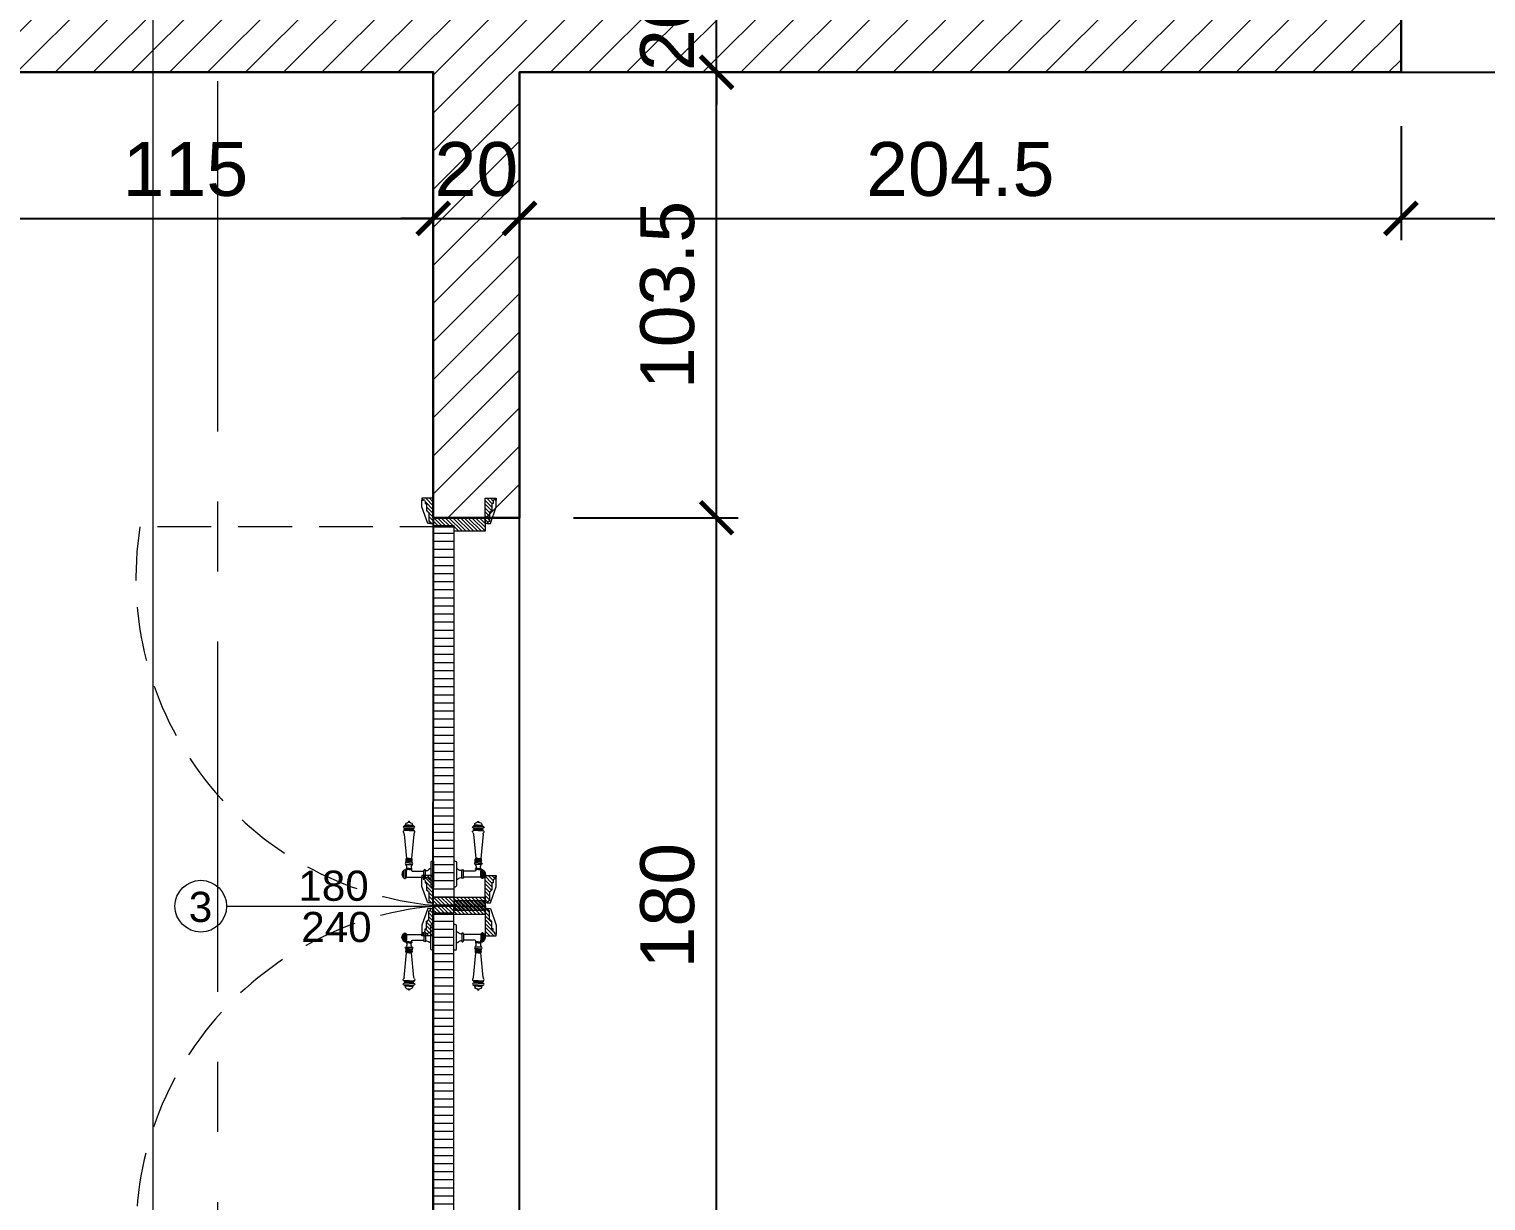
# Model space of a CAD drawing. Header units: centimetres. Extents: x 86156 to 91557, y -55119 to -48172.
# Drawn here: x 88205 to 88542.9, y -52720.8 to -52449 of the extents above; entities that cross this region are included whole.
import ezdxf

# ---------------------------------------------------------------- set-up
doc = ezdxf.new("R2010")
doc.units = ezdxf.units.CM
doc.header["$LTSCALE"] = 50
doc.header["$MEASUREMENT"] = 0
doc.linetypes.add('AXES', pattern=[2, 1.25, -0.25, 0.25, -0.25])
doc.linetypes.add('CACHE', pattern=[0.375, 0.25, -0.125])
doc.layers.get('0').update_dxf_attribs({"color": 8})
doc.layers.add('AXES', color=10, linetype='AXES')
doc.layers.add('COTE 50ème', color=1, linetype='Continuous')
for name, color, linetype, lineweight in [('BETON CACHE', 4, 'CACHE', 5), ('BETON HACHURE', 253, 'Continuous', 13), ('door', 44, 'Continuous', 5), ('MACONNERIE COUPE', 7, 'Continuous', 30), ('MACONNERIE HACHURE', 253, 'Continuous', 13), ('WINDOWS', 21, 'Continuous', 5)]:
    doc.layers.add(name, color=color, linetype=linetype, lineweight=lineweight)
doc.layers.add('FMULT', color=150, linetype='Continuous', plot=False)
doc.styles.add('GENERATED_STYLE_1', font='arial.ttf')
doc.styles.add('RS_TXT_50', font='arial.ttf', dxfattribs={"height": 12.5})
doc.dimstyles.new('RS_50CM_LINEAIRE', dxfattribs={"dimscale": 5, "dimtxt": 12.5, "dimasz": 1.5, "dimexe": 1, "dimexo": 2.5, "dimgap": 1, "dimtad": 1, "dimdec": 1, "dimrnd": 0.5, "dimdsep": 46, "dimtxsty": 'RS_TXT_50', "dimblk1": 'ARCHTICK', "dimblk2": 'ARCHTICK', "dimsah": 1, "dimcen": 2.5, "dimdle": 1, "dimclrt": 4, "dimadec": 0, "dimazin": 2, "dimtfac": 1, "dimtdec": 1, "dimtix": 1, "dimtmove": 2, "dimatfit": 3, "dimfxl": 1, "dimtolj": 1, "dimtzin": 0, "dimarcsym": 0})

# ---------------------------------------------------------------- blocks, each defined once
blk = doc.blocks.new('A$Ccef6f35f')
at = {"layer": 'AXES', "lineweight": 5, "ltscale": 1.3}
blk.add_line((-30, -4150), (-30, -1058.41), dxfattribs=at)
blk = doc.blocks.new('door900')
at = {"color": 0}
for p, q in [((-9.3, 67.7), (9.3, 67.7)), ((-6.8, 71.5), (-6.8, 70.2)), ((-5.5, 71.5), (-6.8, 71.5)), ((-6.8, 70.2), (6.8, 70.2)), ((-5.5, 71.5), (5.5, 71.5)), ((5.5, 71.5), (6.8, 71.5)), ((6.8, 71.5), (6.8, 70.2)), ((92.8, 68.1), (36.2, 62.8)), ((101.2, 67.3), (103.2, 68)), ((103.2, 68), (103.2, 67.7)), ((103.2, 56.8), (103.2, 68)), ((106.5, 68), (105.5, 67.3)), ((106.5, 56.8), (106.5, 68)), ((110.7, 68), (111.8, 67.3)), ((110.7, 56.8), (110.7, 68)), ((9.3, 65.2), (-9.3, 65.2)), ((-6.8, 62.7), (-6.8, 24)), ((-6.8, 62.7), (6.8, 62.7)), ((8.7, 62.7), (6.8, 62.7)), ((6.8, 49.1), (6.8, 24)), ((8.7, 50.9), (8.7, 50.9)), ((10.5, 56.8), (10.5, 62.5)), ((10.5, 56.8), (10.5, 51.1)), ((12.7, 56.8), (12.7, 62.5)), ((12.7, 56.8), (12.7, 51.1)), ((22.5, 63.8), (22.5, 49.8)), ((26.5, 56.8), (26.5, 63.8)), ((26.5, 63.8), (29.1, 63.8)), ((26.5, 63.8), (29.1, 63.8)), ((26.5, 56.8), (26.5, 49.8)), ((26.5, 49.8), (29.1, 49.8)), ((26.5, 49.8), (29.1, 49.8)), ((29.1, 63.8), (29.1, 62.8)), ((29.1, 62.8), (29.1, 56.8)), ((29.1, 50.8), (29.1, 56.8)), ((29.1, 50.8), (29.1, 49.8)), ((29.1, 49.8), (29.1, 49.8)), ((31.1, 62.8), (31.1, 56.8)), ((31.1, 50.8), (31.1, 56.8)), ((34.1, 56.8), (34.1, 62.8)), ((34.1, 62.8), (34.1, 56.8)), ((34.1, 50.8), (34.1, 56.8)), ((34.1, 56.8), (34.1, 50.8)), ((36.2, 56.8), (36.2, 62.8)), ((36.2, 56.8), (36.2, 50.8)), ((92.8, 45.5), (36.2, 50.8)), ((101.2, 56.8), (101.2, 67.3)), ((101.2, 56.8), (101.2, 46.3)), ((101.2, 46.3), (103.2, 45.7)), ((103.2, 56.8), (103.2, 46.3)), ((103.2, 45.9), (103.2, 45.7)), ((105.5, 56.8), (105.5, 67.3)), ((105.5, 56.8), (105.5, 46.3)), ((106.5, 45.7), (105.5, 46.3)), ((106.5, 56.8), (106.5, 45.7)), ((110.7, 56.8), (110.7, 45.7)), ((110.7, 45.7), (111.8, 46.3)), ((111.8, 56.8), (111.8, 67.3)), ((111.8, 66.2), (113.3, 66.2)), ((111.8, 56.8), (111.8, 46.3)), ((111.8, 47.5), (113.3, 47.5)), ((113.3, 56.8), (113.3, 66.2)), ((113.3, 56.8), (113.3, 47.5)), ((120.5, 56.8), (120.5, 58.6)), ((120.5, 56.8), (120.5, 55)), ((-30, 3), (-30, 0)), ((30, 0), (-30, 0)), ((27, 6), (-27, 6)), ((-8.3, 22.3), (8.3, 22.3)), ((-8.3, 18.3), (8.3, 18.3)), ((30, 3), (30, 0))]:
    blk.add_line(p, q, dxfattribs=at)
for centre, radius, start, end in [((-9.3, 66.5), 1.25, 90, 270), ((-6.8, 67.7), 2.51, 90.115, 179.885), ((0, 64), 9.29, 53.4104, 126.5896), ((6.8, 67.7), 2.51, 0.115, 89.885), ((9.3, 66.5), 1.25, 270, 90), ((93.1, 72.5), 4.4, 266.3976, 315.6468), ((98.3, 67.4), 2.89, 358.3861, 135.6468), ((104.3, 67.6), 1.15, 170.914, 348.1019), ((108.6, 68), 2.1, 0, 180), ((-6.8, 65.2), 2.51, 180.115, 269.885), ((6.8, 65.2), 2.51, 270.115, 359.885), ((8.7, 49), 1.91, 88.7426, 178.1515), ((8.6, 64.9), 2.15, 272.7029, 297.6142), ((8.6, 48.8), 2.15, 62.3858, 87.2971), ((10, 62.5), 0.561, 3.7097, 127.9634), ((10, 51.1), 0.561, 232.0366, 356.2903), ((11.6, 62.5), 1.1, 0.0106, 179.9894), ((11.6, 51.1), 1.1, 180.0106, 359.9894), ((16.7, 70.5), 8.83, 243.5466, 311.3694), ((16.7, 43.2), 8.83, 48.6306, 116.4534), ((24.5, 63.7), 2.01, 4.1469, 175.8531), ((24.5, 50), 2.01, 184.1469, 355.8531), ((30.1, 62.8), 1.03, 0, 180.0014), ((30.1, 50.8), 1.03, 179.9972, 0), ((32.6, 62.8), 1.48, 0, 180), ((32.6, 50.8), 1.48, 180, 0), ((35.2, 62.8), 1.03, 0, 180), ((32.6, 62.8), 1.48, 1.563306237032948e-10, 2.08440831604393e-10), ((35.2, 50.8), 1.03, 180, 0), ((93.1, 41.1), 4.4, 44.3532, 93.6024), ((98.3, 46.2), 2.89, 224.3532, 1.6139), ((104.3, 46.1), 1.15, 11.8981, 189.086), ((108.6, 45.7), 2.1, 180, 0), ((115.5, 62.5), 2.84, 13.4568, 140.4953), ((115.5, 51.2), 2.84, 219.5047, 346.5432), ((127.9, 65.2), 9.88, 191.9991, 221.6757), ((127.9, 48.5), 9.88, 138.3243, 168.0009), ((120.5, 56.8), 1.79, 0, 90), ((120.5, 56.8), 1.79, 270, 0), ((-27, 3), 3, 90, 180), ((-6.8, 6), 6, 130.5908, 180), ((-16.6, 16.6), 8.41, 314.3689, 12.0705), ((-8.3, 20.3), 2, 90, 270), ((-8.5, 24), 1.71, 275.059, 359.7825), ((8.5, 24), 1.71, 180.2175, 264.941), ((16.6, 16.6), 8.41, 167.9295, 225.6311), ((8.3, 20.3), 2, 270, 90), ((6.8, 6), 6, 0, 49.4092), ((27, 3), 3, 0, 90)]:
    blk.add_arc(centre, radius, start, end, dxfattribs=at)
blk = doc.blocks.new('_ArchTick')
at = {"color": 0, "linetype": 'ByBlock', "const_width": 0.15}
blk.add_lwpolyline([(-0.5, -0.5), (0.5, 0.5)], dxfattribs=at)
blk = doc.blocks.new('*D1659')
at = {"layer": 'COTE 50ème', "color": 0, "lineweight": -2, "ltscale": 0.5, "transparency": 16777216}
for p, q in [((88183.76, -52471.53), (88183.76, -52497.95)), ((88298.76, -52471.54), (88298.76, -52497.95)), ((88178.76, -52492.95), (88303.76, -52492.95))]:
    blk.add_line(p, q, dxfattribs=at)
at = {"layer": 'Defpoints', "color": 0, "ltscale": 0.5, "transparency": 16777216}
for p in [(88183.76, -52459.03), (88298.76, -52459.04), (88298.76, -52492.95)]:
    blk.add_point(p, dxfattribs=at)
at = {"layer": 'COTE 50ème', "color": 0, "lineweight": -2, "ltscale": 0.5, "transparency": 16777216, "xscale": 7.5, "yscale": 7.5, "zscale": 7.5, "rotation": 180}
blk.add_blockref('_ArchTick', (88183.76, -52492.95), dxfattribs=at)
at = {"layer": 'COTE 50ème', "color": 0, "lineweight": -2, "ltscale": 0.5, "transparency": 16777216, "xscale": 7.5, "yscale": 7.5, "zscale": 7.5}
blk.add_blockref('_ArchTick', (88298.76, -52492.95), dxfattribs=at)
at = {"layer": 'COTE 50ème', "color": 4, "ltscale": 0.5, "transparency": 16777216, "insert": (88241.26, -52481.56), "char_height": 12.5, "attachment_point": 5, "style": 'RS_TXT_50'}
blk.add_mtext('\\A1;115', dxfattribs=at)
blk = doc.blocks.new('*D1660')
at = {"layer": 'COTE 50ème', "color": 0, "lineweight": -2, "ltscale": 0.5, "transparency": 16777216}
for p, q in [((88298.76, -52471.54), (88298.76, -52497.95)), ((88318.76, -52471.54), (88318.76, -52497.95)), ((88298.76, -52492.95), (88291.26, -52492.95)), ((88298.76, -52492.95), (88318.76, -52492.95)), ((88318.76, -52492.95), (88326.26, -52492.95))]:
    blk.add_line(p, q, dxfattribs=at)
at = {"layer": 'Defpoints', "color": 0, "ltscale": 0.5, "transparency": 16777216}
for p in [(88298.76, -52459.04), (88318.76, -52459.04), (88318.76, -52492.95)]:
    blk.add_point(p, dxfattribs=at)
at = {"layer": 'COTE 50ème', "color": 0, "lineweight": -2, "ltscale": 0.5, "transparency": 16777216, "xscale": 7.5, "yscale": 7.5, "zscale": 7.5}
blk.add_blockref('_ArchTick', (88298.76, -52492.95), dxfattribs=at)
at = {"layer": 'COTE 50ème', "color": 0, "lineweight": -2, "ltscale": 0.5, "transparency": 16777216, "xscale": 7.5, "yscale": 7.5, "zscale": 7.5, "rotation": 180}
blk.add_blockref('_ArchTick', (88318.76, -52492.95), dxfattribs=at)
at = {"layer": 'COTE 50ème', "color": 4, "ltscale": 0.5, "transparency": 16777216, "insert": (88308.76, -52481.56), "char_height": 12.5, "attachment_point": 5, "style": 'RS_TXT_50'}
blk.add_mtext('\\A1;20', dxfattribs=at)
blk = doc.blocks.new('*D1661')
at = {"layer": 'COTE 50ème', "color": 0, "lineweight": -2, "ltscale": 0.5, "transparency": 16777216}
for p, q in [((88318.76, -52471.54), (88318.76, -52497.95)), ((88523.26, -52471.53), (88523.26, -52497.95)), ((88313.76, -52492.95), (88528.26, -52492.95))]:
    blk.add_line(p, q, dxfattribs=at)
at = {"layer": 'Defpoints', "color": 0, "ltscale": 0.5, "transparency": 16777216}
for p in [(88318.76, -52459.04), (88523.26, -52459.03), (88523.26, -52492.95)]:
    blk.add_point(p, dxfattribs=at)
at = {"layer": 'COTE 50ème', "color": 0, "lineweight": -2, "ltscale": 0.5, "transparency": 16777216, "xscale": 7.5, "yscale": 7.5, "zscale": 7.5, "rotation": 180}
blk.add_blockref('_ArchTick', (88318.76, -52492.95), dxfattribs=at)
at = {"layer": 'COTE 50ème', "color": 0, "lineweight": -2, "ltscale": 0.5, "transparency": 16777216, "xscale": 7.5, "yscale": 7.5, "zscale": 7.5}
blk.add_blockref('_ArchTick', (88523.26, -52492.95), dxfattribs=at)
at = {"layer": 'COTE 50ème', "color": 4, "ltscale": 0.5, "transparency": 16777216, "insert": (88421.01, -52481.56), "char_height": 12.5, "attachment_point": 5, "style": 'RS_TXT_50'}
blk.add_mtext('\\A1;204.5', dxfattribs=at)
blk = doc.blocks.new('*D1662')
at = {"layer": 'COTE 50ème', "color": 0, "lineweight": -2, "ltscale": 0.5, "transparency": 16777216}
for p, q in [((88523.26, -52471.53), (88523.26, -52497.94)), ((88720.51, -52471.53), (88720.51, -52497.94)), ((88518.26, -52492.94), (88725.51, -52492.94))]:
    blk.add_line(p, q, dxfattribs=at)
at = {"layer": 'Defpoints', "color": 0, "ltscale": 0.5, "transparency": 16777216}
for p in [(88523.26, -52459.03), (88720.51, -52459.03), (88720.51, -52492.94)]:
    blk.add_point(p, dxfattribs=at)
at = {"layer": 'COTE 50ème', "color": 0, "lineweight": -2, "ltscale": 0.5, "transparency": 16777216, "xscale": 7.5, "yscale": 7.5, "zscale": 7.5, "rotation": 180}
blk.add_blockref('_ArchTick', (88523.26, -52492.94), dxfattribs=at)
at = {"layer": 'COTE 50ème', "color": 0, "lineweight": -2, "ltscale": 0.5, "transparency": 16777216, "xscale": 7.5, "yscale": 7.5, "zscale": 7.5}
blk.add_blockref('_ArchTick', (88720.51, -52492.94), dxfattribs=at)
at = {"layer": 'COTE 50ème', "color": 4, "ltscale": 0.5, "transparency": 16777216, "insert": (88621.88, -52481.55), "char_height": 12.5, "attachment_point": 5, "style": 'RS_TXT_50'}
blk.add_mtext('\\A1;197', dxfattribs=at)
blk = doc.blocks.new('*D1749')
at = {"layer": 'COTE 50ème', "color": 0, "lineweight": -2, "ltscale": 0.5, "transparency": 16777216}
for p, q in [((88364.49, -52747.37), (88364.49, -52557.37)), ((88331.26, -52562.37), (88369.49, -52562.37)), ((88331.26, -52742.37), (88369.49, -52742.37))]:
    blk.add_line(p, q, dxfattribs=at)
at = {"layer": 'Defpoints', "color": 0, "ltscale": 0.5, "transparency": 16777216}
for p in [(88318.76, -52562.37), (88364.49, -52562.37), (88318.76, -52742.37)]:
    blk.add_point(p, dxfattribs=at)
at = {"layer": 'COTE 50ème', "color": 0, "lineweight": -2, "ltscale": 0.5, "transparency": 16777216, "xscale": 7.5, "yscale": 7.5, "zscale": 7.5}
for p, rotation in [((88364.49, -52562.37), 90), ((88364.49, -52742.37), 270)]:
    blk.add_blockref('_ArchTick', p, dxfattribs=dict(at, rotation=rotation))
at = {"layer": 'COTE 50ème', "color": 4, "ltscale": 0.5, "transparency": 16777216, "insert": (88353.11, -52652.37), "char_height": 12.5, "attachment_point": 5, "rotation": 90, "style": 'RS_TXT_50'}
blk.add_mtext('\\A1;180', dxfattribs=at)
blk = doc.blocks.new('*D1750')
at = {"layer": 'COTE 50ème', "color": 0, "lineweight": -2, "ltscale": 0.5, "transparency": 16777216}
for p, q in [((88364.49, -52567.37), (88364.49, -52454.04)), ((88331.25, -52459.04), (88369.49, -52459.04)), ((88331.26, -52562.37), (88369.49, -52562.37))]:
    blk.add_line(p, q, dxfattribs=at)
at = {"layer": 'Defpoints', "color": 0, "ltscale": 0.5, "transparency": 16777216}
for p in [(88318.75, -52459.04), (88364.49, -52459.04), (88318.76, -52562.37)]:
    blk.add_point(p, dxfattribs=at)
at = {"layer": 'COTE 50ème', "color": 0, "lineweight": -2, "ltscale": 0.5, "transparency": 16777216, "xscale": 7.5, "yscale": 7.5, "zscale": 7.5}
for p, rotation in [((88364.49, -52459.04), 90), ((88364.49, -52562.37), 270)]:
    blk.add_blockref('_ArchTick', p, dxfattribs=dict(at, rotation=rotation))
at = {"layer": 'COTE 50ème', "color": 4, "ltscale": 0.5, "transparency": 16777216, "insert": (88353.11, -52510.71), "char_height": 12.5, "attachment_point": 5, "rotation": 90, "style": 'RS_TXT_50'}
blk.add_mtext('\\A1;103.5', dxfattribs=at)
blk = doc.blocks.new('*D1751')
at = {"layer": 'COTE 50ème', "color": 0, "lineweight": -2, "ltscale": 0.5, "transparency": 16777216}
for p, q in [((88364.49, -52439.03), (88364.49, -52431.53)), ((88331.25, -52439.03), (88369.49, -52439.03)), ((88364.49, -52459.04), (88364.49, -52439.03)), ((88331.25, -52459.04), (88369.49, -52459.04)), ((88364.49, -52459.04), (88364.49, -52466.54))]:
    blk.add_line(p, q, dxfattribs=at)
at = {"layer": 'Defpoints', "color": 0, "ltscale": 0.5, "transparency": 16777216}
for p in [(88318.75, -52439.03), (88364.49, -52439.03), (88318.75, -52459.04)]:
    blk.add_point(p, dxfattribs=at)
at = {"layer": 'COTE 50ème', "color": 0, "lineweight": -2, "ltscale": 0.5, "transparency": 16777216, "xscale": 7.5, "yscale": 7.5, "zscale": 7.5}
for p, rotation in [((88364.49, -52439.03), 270), ((88364.49, -52459.04), 90)]:
    blk.add_blockref('_ArchTick', p, dxfattribs=dict(at, rotation=rotation))
at = {"layer": 'COTE 50ème', "color": 4, "ltscale": 0.5, "transparency": 16777216, "insert": (88353.11, -52449.03), "char_height": 12.5, "attachment_point": 5, "rotation": 90, "style": 'RS_TXT_50'}
blk.add_mtext('\\A1;20', dxfattribs=at)

msp = doc.modelspace()

# ---------------------------------------------------------------- hatches: boundary and pattern name
at = {"layer": 'BETON HACHURE', "ltscale": 0.5, "transparency": 33554559}
h = msp.add_hatch(color=256, dxfattribs=at)
h.dxf.hatch_style = 1
h.paths.add_polyline_path([(89857.95, -49968.55), (89601.54, -49712.14), (89017.58, -49863.16), (88999.75, -49863.16), (88314.75, -49713.17), (88293.27, -49713.16), (87031.8, -49846.89), (86857.57, -50021.45), (86757.23, -51272.48), (86839.4, -52045.38), (86669.47, -52571.17), (86746.67, -53900.72), (86983.5, -54130.12), (88279.55, -54131.55), (88279.55, -54261.56), (89504.55, -54261.56), (89504.55, -54401.56), (90492.95, -54401.56), (90492.95, -51921.06), (89857.95, -51772.6)])
h.paths.add_polyline_path([(89837.95, -51788.46), (90472.95, -51936.92), (90472.95, -54381.56), (89524.55, -54381.56), (89524.55, -54241.56), (88299.55, -54241.56), (88299.55, -54111.57), (86991.6, -54110.13), (86766.18, -53891.78), (86689.65, -52573.76), (86859.73, -52047.49), (86777.31, -51272.22), (86876.91, -50030.38), (87040.95, -49866.03), (88294.32, -49733.16), (88312.58, -49733.17), (88997.58, -49883.16), (89020.13, -49883.16), (89595.48, -49734.36), (89837.95, -49976.84)], flags=16)
at = {"layer": 'door'}
h = msp.add_hatch(dxfattribs=at)
h.set_pattern_fill('ANSI31', color=256, scale=5, angle=1170)
h.set_pattern_definition([(135, (-26508.8621, -289128.38636), (-0.4419417382, -0.4419417382), [])])
edge = h.paths.add_edge_path()
edge.add_line((88312.64, -52558.62), (88312.64, -52559.04))
edge.add_line((88312.64, -52559.04), (88312.33, -52559.04))
edge.add_line((88312.33, -52559.04), (88312.33, -52560.8))
edge.add_line((88312.33, -52560.8), (88312.12, -52560.8))
edge.add_arc((88311.8, -52560.8), 0.314, -90, 0, ccw=False)
edge.add_line((88311.8, -52561.12), (88311.8, -52563.21))
edge.add_line((88311.8, -52563.21), (88311.59, -52563.21))
edge.add_arc((88311.28, -52563.21), 0.314, -90, 0, ccw=False)
edge.add_line((88311.28, -52563.53), (88311.28, -52563.74))
edge.add_line((88311.28, -52563.74), (88310.76, -52563.74))
edge.add_line((88310.76, -52563.74), (88310.76, -52557.87))
edge.add_line((88310.76, -52557.87), (88313.38, -52557.87))
edge.add_line((88313.38, -52557.87), (88313.38, -52558.28))
edge.add_line((88313.38, -52558.28), (88313.06, -52558.28))
edge.add_line((88313.06, -52558.28), (88313.06, -52558.2))
edge.add_arc((88313.06, -52558.62), 0.419, 90, 180)
h.paths.add_polyline_path([(88310.76, -52562.37), (88310.76, -52565.52), (88303.58, -52565.52), (88303.58, -52564.26), (88298.76, -52564.26), (88298.76, -52562.37)])
edge = h.paths.add_edge_path()
edge.add_line((88296.87, -52558.62), (88296.87, -52559.04))
edge.add_line((88296.87, -52559.04), (88297.19, -52559.04))
edge.add_line((88297.19, -52559.04), (88297.19, -52560.8))
edge.add_line((88297.19, -52560.8), (88297.39, -52560.8))
edge.add_arc((88297.71, -52560.8), 0.314, 180, 270)
edge.add_line((88297.71, -52561.12), (88297.71, -52563.21))
edge.add_line((88297.71, -52563.21), (88297.92, -52563.21))
edge.add_arc((88298.23, -52563.21), 0.314, 180, 270)
edge.add_line((88298.23, -52563.53), (88298.23, -52563.74))
edge.add_line((88298.23, -52563.74), (88298.76, -52563.74))
edge.add_line((88298.76, -52563.74), (88298.76, -52557.87))
edge.add_line((88298.76, -52557.87), (88296.14, -52557.87))
edge.add_line((88296.14, -52557.87), (88296.14, -52558.28))
edge.add_line((88296.14, -52558.28), (88296.45, -52558.28))
edge.add_line((88296.45, -52558.28), (88296.45, -52558.2))
edge.add_arc((88296.45, -52558.62), 0.419, 0, 90, ccw=False)
h = msp.add_hatch(dxfattribs=at)
h.set_pattern_fill('ANSI31', color=256, scale=15, angle=675)
h.set_pattern_definition([(360, (-70556.2945, -95619.6713), (1e-15, 1.875), [])])
h.paths.add_polyline_path([(88303.52, -52564.47), (88303.52, -52652.28), (88298.81, -52652.28), (88298.81, -52564.47)])
h = msp.add_hatch(dxfattribs=at)
h.set_pattern_fill('ANSI31', color=256, scale=5, angle=1170)
h.set_pattern_definition([(135, (-26508.862, -289308.38635), (-0.4419417382, -0.4419417382), [])])
h.paths.add_polyline_path([(88310.76, -52650.37), (88310.76, -52653.52), (88303.58, -52653.52), (88303.58, -52652.26), (88298.76, -52652.26), (88298.76, -52650.37)])
edge = h.paths.add_edge_path()
edge.add_line((88312.64, -52646.62), (88312.64, -52647.04))
edge.add_line((88312.64, -52647.04), (88312.33, -52647.04))
edge.add_line((88312.33, -52647.04), (88312.33, -52648.8))
edge.add_line((88312.33, -52648.8), (88312.12, -52648.8))
edge.add_arc((88311.8, -52648.8), 0.314, -90, 0, ccw=False)
edge.add_line((88311.8, -52649.12), (88311.8, -52651.21))
edge.add_line((88311.8, -52651.21), (88311.59, -52651.21))
edge.add_arc((88311.28, -52651.21), 0.314, -90, 0, ccw=False)
edge.add_line((88311.28, -52651.53), (88311.28, -52651.74))
edge.add_line((88311.28, -52651.74), (88310.76, -52651.74))
edge.add_line((88310.76, -52651.74), (88310.76, -52645.37))
edge.add_line((88310.76, -52645.37), (88313.38, -52645.37))
edge.add_line((88313.38, -52645.37), (88313.38, -52645.78))
edge.add_line((88313.38, -52645.78), (88313.06, -52645.78))
edge.add_line((88313.06, -52645.78), (88313.06, -52646.2))
edge.add_arc((88313.06, -52646.62), 0.419, 90, 180)
edge = h.paths.add_edge_path()
edge.add_line((88296.87, -52646.62), (88296.87, -52647.04))
edge.add_line((88296.87, -52647.04), (88297.19, -52647.04))
edge.add_line((88297.19, -52647.04), (88297.19, -52648.8))
edge.add_line((88297.19, -52648.8), (88297.39, -52648.8))
edge.add_arc((88297.71, -52648.8), 0.314, 180, 270)
edge.add_line((88297.71, -52649.12), (88297.71, -52651.21))
edge.add_line((88297.71, -52651.21), (88297.92, -52651.21))
edge.add_arc((88298.23, -52651.21), 0.314, 180, 270)
edge.add_line((88298.23, -52651.53), (88298.23, -52651.74))
edge.add_line((88298.23, -52651.74), (88298.76, -52651.74))
edge.add_line((88298.76, -52651.74), (88298.76, -52645.37))
edge.add_line((88298.76, -52645.37), (88296.14, -52645.37))
edge.add_line((88296.14, -52645.37), (88296.14, -52645.78))
edge.add_line((88296.14, -52645.78), (88296.45, -52645.78))
edge.add_line((88296.45, -52645.78), (88296.45, -52646.2))
edge.add_arc((88296.45, -52646.62), 0.419, 0, 90, ccw=False)
h = msp.add_hatch(dxfattribs=at)
h.set_pattern_fill('ANSI31', color=256, scale=5, angle=1170)
h.set_pattern_definition([(135, (-26508.8621, -289128.38636), (-0.4419417382, -0.4419417382), [])])
h.paths.add_polyline_path([(88310.76, -52654.37), (88310.76, -52651.23), (88303.58, -52651.23), (88303.58, -52652.49), (88298.76, -52652.49), (88298.76, -52654.37)])
edge = h.paths.add_edge_path()
edge.add_line((88312.64, -52658.13), (88312.64, -52657.71))
edge.add_line((88312.64, -52657.71), (88312.33, -52657.71))
edge.add_line((88312.33, -52657.71), (88312.33, -52655.95))
edge.add_line((88312.33, -52655.95), (88312.12, -52655.95))
edge.add_arc((88311.8, -52655.95), 0.314, 0, 90)
edge.add_line((88311.8, -52655.63), (88311.8, -52653.54))
edge.add_line((88311.8, -52653.54), (88311.59, -52653.54))
edge.add_arc((88311.28, -52653.54), 0.314, 360, 450)
edge.add_line((88311.28, -52653.22), (88311.28, -52653.01))
edge.add_line((88311.28, -52653.01), (88310.76, -52653.01))
edge.add_line((88310.76, -52653.01), (88310.76, -52659.37))
edge.add_line((88310.76, -52659.37), (88313.38, -52659.37))
edge.add_line((88313.38, -52659.37), (88313.38, -52658.96))
edge.add_line((88313.38, -52658.96), (88313.06, -52658.96))
edge.add_line((88313.06, -52658.96), (88313.06, -52658.55))
edge.add_arc((88313.06, -52658.13), 0.419, 180, 270, ccw=False)
edge = h.paths.add_edge_path()
edge.add_line((88296.87, -52658.13), (88296.87, -52657.71))
edge.add_line((88296.87, -52657.71), (88297.19, -52657.71))
edge.add_line((88297.19, -52657.71), (88297.19, -52655.95))
edge.add_line((88297.19, -52655.95), (88297.39, -52655.95))
edge.add_arc((88297.71, -52655.95), 0.314, 90, 180, ccw=False)
edge.add_line((88297.71, -52655.63), (88297.71, -52653.54))
edge.add_line((88297.71, -52653.54), (88297.92, -52653.54))
edge.add_arc((88298.23, -52653.54), 0.314, 90, 180, ccw=False)
edge.add_line((88298.23, -52653.22), (88298.23, -52653.01))
edge.add_line((88298.23, -52653.01), (88298.76, -52653.01))
edge.add_line((88298.76, -52653.01), (88298.76, -52659.37))
edge.add_line((88298.76, -52659.37), (88296.14, -52659.37))
edge.add_line((88296.14, -52659.37), (88296.14, -52658.96))
edge.add_line((88296.14, -52658.96), (88296.45, -52658.96))
edge.add_line((88296.45, -52658.96), (88296.45, -52658.55))
edge.add_arc((88296.45, -52658.13), 0.419, 270, 360)
h = msp.add_hatch(dxfattribs=at)
h.set_pattern_fill('ANSI31', color=256, scale=15, angle=675)
h.set_pattern_definition([(360, (-70556.2945, -95799.6713), (1e-15, 1.875), [])])
h.paths.add_polyline_path([(88303.52, -52740.28), (88303.52, -52652.47), (88298.81, -52652.47), (88298.81, -52740.28)])
at = {"layer": 'MACONNERIE HACHURE'}
h = msp.add_hatch(dxfattribs=at)
h.set_pattern_fill('ANSI31', color=256, scale=50, style=0)
h.paths.add_polyline_path([(87758.76, -52955.37), (87778.76, -52955.37), (87778.76, -52947.37), (87758.76, -52947.37)])
h.paths.add_polyline_path([(88286.04, -52214.87), (88333.76, -52214.87), (88333.76, -52217.37), (88286.04, -52217.37)])
h.paths.add_polyline_path([(88508.76, -52214.87), (88511.26, -52214.87), (88511.26, -52217.37), (88508.76, -52217.37)], flags=17)
h.paths.add_polyline_path([(88732.51, -52214.87), (88735.01, -52214.87), (88735.01, -52217.37), (88732.51, -52217.37)], flags=17)
h.paths.add_polyline_path([(89529.77, -52445.36), (89529.77, -52457.35), (89443.76, -52457.37), (89443.76, -52445.36)])
h.paths.add_polyline_path([(89053.75, -52176.06), (89123.76, -52176.06), (89123.76, -52181.06), (89053.75, -52181.06)])
h.paths.add_polyline_path([(89053.75, -52241.87), (89123.76, -52241.87), (89123.76, -52246.87), (89053.75, -52246.87)])
h.paths.add_polyline_path([(89053.75, -52321.87), (89123.76, -52321.87), (89123.76, -52326.87), (89053.75, -52326.87)], flags=17)
h.paths.add_polyline_path([(88422.51, -52214.87), (88422.51, -52217.37), (88428.76, -52217.37), (88428.76, -52214.87), (88425.01, -52214.87), (88425.01, -52082.37), (88422.51, -52082.37)], flags=17)
h.paths.add_polyline_path([(88425.01, -52217.37), (88420.01, -52217.37), (88420.01, -52214.87), (88422.51, -52214.87), (88422.51, -52082.37), (88425.01, -52082.37)], flags=17)
h.paths.add_polyline_path([(88333.76, -52214.87), (88333.76, -52217.37), (88340.01, -52217.37), (88340.01, -52214.87), (88336.26, -52214.87), (88336.26, -52082.37), (88333.76, -52082.37)], flags=16)
h.paths.add_polyline_path([(88336.26, -52217.37), (88331.26, -52217.37), (88331.26, -52214.87), (88333.76, -52214.87), (88333.76, -52082.37), (88336.26, -52082.37)])
h.paths.add_polyline_path([(88821.26, -52214.87), (88821.26, -52217.37), (88815.01, -52217.37), (88815.01, -52214.87), (88818.76, -52214.87), (88818.76, -52082.37), (88821.26, -52082.37)], flags=17)
h.paths.add_polyline_path([(88818.76, -52217.37), (88823.76, -52217.37), (88823.76, -52214.87), (88821.26, -52214.87), (88821.26, -52082.37), (88818.76, -52082.37)], flags=17)
h.paths.add_polyline_path([(88910.01, -52214.87), (88910.01, -52217.37), (88903.76, -52217.37), (88903.76, -52214.87), (88907.51, -52214.87), (88907.51, -52082.37), (88910.01, -52082.37)], flags=17)
h.paths.add_polyline_path([(88998.76, -52214.87), (88998.76, -52217.37), (88992.51, -52217.37), (88992.51, -52214.87), (88996.26, -52214.87), (88996.26, -52082.37), (88998.76, -52082.37)], flags=17)
h.paths.add_polyline_path([(88907.51, -52217.37), (88912.51, -52217.37), (88912.51, -52214.87), (88910.01, -52214.87), (88910.01, -52082.37), (88907.51, -52082.37)], flags=17)
h.paths.add_polyline_path([(88017.09, -52412.37), (87993.76, -52412.37), (87993.76, -52392.37), (88017.09, -52392.37)])
h.paths.add_polyline_path([(88183.76, -52412.37), (88143.76, -52412.37), (88143.76, -52392.37), (88183.76, -52392.37)])
h.paths.add_polyline_path([(87802.09, -52412.37), (87778.76, -52412.37), (87778.76, -52392.37), (87802.09, -52392.37)])
h.paths.add_polyline_path([(87968.76, -52412.37), (87928.76, -52412.37), (87928.76, -52392.37), (87968.76, -52392.37)])
h.paths.add_polyline_path([(87758.76, -52562.37), (87778.76, -52562.37), (87778.76, -52412.37), (87758.76, -52412.37)])
h.paths.add_polyline_path([(87758.76, -52797.37), (87778.76, -52797.37), (87778.76, -52742.37), (87758.76, -52742.37)])
h.paths.add_polyline_path([(87758.76, -53222.37), (87778.76, -53222.37), (87778.76, -53135.37), (87758.76, -53135.37)])
h.paths.add_polyline_path([(87778.76, -53342.49), (88183.76, -53342.49), (88183.76, -53323.37), (87778.76, -53323.37)])
h.paths.add_polyline_path([(88183.76, -53323.37), (88203.76, -53323.37), (88203.76, -52847.37), (88183.76, -52847.37)])
h.paths.add_polyline_path([(88298.76, -52797.37), (88318.76, -52797.37), (88318.76, -52742.37), (88298.76, -52742.37)])
h.paths.add_polyline_path([(88203.76, -52412.37), (88203.76, -52439.04), (88261.26, -52439.04), (88261.26, -52404.04), (88203.76, -52404.04), (88203.76, -52394.04), (88271.26, -52394.04), (88271.26, -52439.04), (88511.26, -52439.04), (88511.26, -52429.04), (88523.26, -52429.04), (88523.26, -52459.04), (88318.76, -52459.04), (88318.76, -52562.37), (88298.76, -52562.37), (88298.76, -52459.04), (88183.76, -52459.04), (88183.76, -52412.37)])
h.paths.add_polyline_path([(88333.76, -52057.37), (88333.76, -52082.37), (88511.26, -52082.37), (88511.26, -52338.82), (88523.26, -52338.82), (88523.26, -52328.82), (88531.26, -52328.82), (88531.26, -52316.82), (88523.26, -52316.82), (88523.58, -52082.16), (88720.51, -52082.37), (88720.51, -52317.04), (88631.26, -52317.04), (88631.26, -52329.04), (88720.51, -52329.04), (88720.51, -52347.05), (88732.51, -52347.05), (88732.51, -52082.37), (88998.76, -52082.37), (88998.76, -52057.37)])
h.paths.add_polyline_path([(89123.76, -52321.87), (89093.76, -52321.87), (89093.76, -52439.04), (88732.51, -52439.04), (88732.51, -52429.04), (88720.51, -52429.04), (88720.51, -52459.04), (89123.76, -52459.04), (89123.76, -52439.04), (89098.76, -52439.04), (89098.76, -52421.87), (89123.76, -52421.87), (89123.76, -52416.87), (89098.76, -52416.87), (89098.76, -52381.87), (89123.76, -52381.87), (89123.76, -52361.87), (89098.76, -52361.87), (89098.76, -52326.87), (89123.76, -52326.87)])
h.paths.add_polyline_path([(89418.76, -52612.37), (89258.76, -52612.37), (89258.76, -52632.37), (89443.76, -52632.37), (89443.76, -52562.37), (89418.76, -52562.37)])
h.paths.add_polyline_path([(89148.76, -52573.37), (89148.76, -52612.37), (89158.76, -52612.37), (89158.76, -52632.37), (89123.76, -52632.37), (89123.76, -52573.37)])
h.paths.add_polyline_path([(89033.76, -52540.37), (89033.76, -52797.37), (89053.76, -52797.37), (89053.76, -52552.37), (89123.76, -52552.37), (89123.76, -52540.37)])
h.paths.add_polyline_path([(89753.76, -53120.37), (89650.76, -53120.37), (89650.76, -53132.37), (90131.82, -53132.37), (90131.82, -53112.37), (89773.76, -53112.37), (89773.76, -52714.37), (89753.76, -52714.37), (89753.76, -52797.37), (89650.76, -52797.37), (89650.76, -52807.37), (89753.76, -52807.37)])
h.paths.add_polyline_path([(89558.76, -53132.37), (89548.76, -53132.37), (89548.76, -53120.37), (89558.76, -53120.37)])
h.paths.add_polyline_path([(89548.76, -52807.37), (89558.76, -52807.37), (89558.76, -52797.37), (89548.76, -52797.37)])
h.paths.add_polyline_path([(89513.76, -52777.38), (89533.76, -52777.38), (89533.76, -52797.37), (89513.76, -52797.37)])
h.paths.add_polyline_path([(89621.76, -52365.37), (89633.76, -52365.37), (89633.76, -52292.38), (89621.76, -52292.38)], flags=17)
h.paths.add_polyline_path([(89444.26, -52540.37), (89444.26, -52552.37), (89513.76, -52552.37), (89513.76, -52687.37), (89533.76, -52687.37), (89533.76, -52552.37), (89633.76, -52552.37), (89633.76, -52435.37), (89621.76, -52435.37), (89621.76, -52445.36), (89611.76, -52445.36), (89611.76, -52457.36), (89621.76, -52457.36), (89621.76, -52540.37)])
h.paths.add_polyline_path([(90013.76, -52057.37), (90013.76, -52082.37), (89943.76, -52082.37), (89943.76, -52312.37), (89773.76, -52312.37), (89773.76, -52622.37), (89753.76, -52622.37), (89753.76, -52292.37), (89923.76, -52292.37), (89923.76, -52082.37), (89568.76, -52082.37), (89568.76, -52057.37)])
h.paths.add_polyline_path([(90233.76, -52424.26), (90233.76, -52502.37), (90358.76, -52502.37), (90358.76, -52567.37), (90383.76, -52567.37), (90383.76, -52477.37), (90258.76, -52477.37), (90258.76, -52424.26)])
h.paths.add_polyline_path([(90233.76, -53062.37), (90233.81, -53112.37), (90223.82, -53112.37), (90223.82, -53132.37), (90233.83, -53132.37), (90233.87, -53182.37), (90258.76, -53182.37), (90258.76, -53132.37), (90383.76, -53132.37), (90383.76, -53112.37), (90258.76, -53112.37), (90258.76, -53062.37)])
h.paths.add_polyline_path([(89103.59, -52902.37), (89053.76, -52902.37), (89053.76, -52942.37), (89103.59, -52942.37)])
h.paths.add_polyline_path([(89263.76, -52902.37), (89223.76, -52902.37), (89223.76, -52942.37), (89263.76, -52942.37)])
h.paths.add_polyline_path([(88553.76, -54162.37), (88653.76, -54162.37), (88653.76, -54187.37), (88553.76, -54187.37)])
h.paths.add_polyline_path([(88333.76, -54052.37), (88308.76, -54052.37), (88308.76, -54072.37), (88333.76, -54072.37)])
h.paths.add_polyline_path([(88208.76, -53742.37), (88208.76, -53677.37), (88183.76, -53677.37), (88183.76, -53767.37), (88308.76, -53767.37), (88308.76, -53782.37), (88333.76, -53782.37), (88333.76, -53742.37)])
h.paths.add_polyline_path([(89028.76, -53932.37), (89028.76, -54072.37), (89053.76, -54072.37), (89053.76, -53957.37), (89071.26, -53957.37), (89071.26, -53932.37)])
h.paths.add_polyline_path([(88333.76, -54122.37), (88333.76, -54162.37), (88373.76, -54162.37), (88373.76, -54187.37), (88308.76, -54187.37), (88308.76, -54122.37)])
h.paths.add_polyline_path([(88893.76, -54162.37), (88833.76, -54162.37), (88833.76, -54187.37), (88918.76, -54187.37), (88918.76, -54122.37), (88918.76, -54122.37), (88903.76, -54122.37), (88903.76, -54072.37), (88893.76, -54072.37)])
h.paths.add_polyline_path([(88208.76, -53447.37), (88183.76, -53447.37), (88183.76, -53497.37), (88208.76, -53497.37)])
h.paths.add_polyline_path([(89463.92, -52902.37), (89513.76, -52902.37), (89513.76, -52942.37), (89463.92, -52942.37)])
h.paths.add_polyline_path([(89303.76, -52902.37), (89343.76, -52902.37), (89343.76, -52942.37), (89303.76, -52942.37)])
h.paths.add_polyline_path([(90013.76, -54162.37), (89913.76, -54162.37), (89913.76, -54187.37), (90013.76, -54187.37)])
h.paths.add_polyline_path([(90233.76, -54052.37), (90258.76, -54052.37), (90258.76, -54072.37), (90233.76, -54072.37)])
h.paths.add_polyline_path([(89251.26, -53932.37), (89251.26, -53957.37), (89268.76, -53957.37), (89268.76, -54122.37), (89298.76, -54122.37), (89298.76, -53957.37), (89316.37, -53957.37), (89316.37, -53932.37)])
h.paths.add_polyline_path([(90358.76, -53742.37), (90358.76, -53677.37), (90383.76, -53677.37), (90383.76, -53767.37), (90258.76, -53767.37), (90258.76, -53782.37), (90233.76, -53782.37), (90233.76, -53742.37)])
h.paths.add_polyline_path([(89538.76, -53932.37), (89538.76, -54072.37), (89513.76, -54072.37), (89513.76, -53957.37), (89496.26, -53957.37), (89496.26, -53932.37)])
h.paths.add_polyline_path([(90233.76, -54122.37), (90233.76, -54162.37), (90193.76, -54162.37), (90193.76, -54187.37), (90258.76, -54187.37), (90258.76, -54122.37)])
h.paths.add_polyline_path([(89673.76, -54162.37), (89733.76, -54162.37), (89733.76, -54187.37), (89648.76, -54187.37), (89648.76, -54122.37), (89648.76, -54122.37), (89663.76, -54122.37), (89663.76, -54072.37), (89673.76, -54072.37)])
h.paths.add_polyline_path([(90358.76, -52797.37), (90383.76, -52797.37), (90383.76, -52747.37), (90358.76, -52747.37)])
h.paths.add_polyline_path([(90358.76, -53447.37), (90383.76, -53447.37), (90383.76, -53497.37), (90358.76, -53497.37)])
h.paths.add_polyline_path([(90233.76, -52847.37), (90258.76, -52847.37), (90258.76, -52902.26), (90233.76, -52902.26)])
h.paths.add_polyline_path([(90233.76, -53397.37), (90258.76, -53397.37), (90258.76, -53342.49), (90233.76, -53342.49)])
h.paths.add_polyline_path([(90193.76, -52082.36), (90233.76, -52082.36), (90233.76, -52057.36), (90193.76, -52057.36)])
h.paths.add_polyline_path([(90233.76, -52154.25), (90258.76, -52154.25), (90258.76, -52107.36), (90233.76, -52107.36)])
h.paths.add_polyline_path([(89298.76, -52082.36), (89148.76, -52082.36), (89148.76, -52057.36), (89298.76, -52057.36)])
h.paths.add_polyline_path([(89418.76, -52082.36), (89398.76, -52082.36), (89398.76, -52057.36), (89418.76, -52057.36)])
at = {"layer": 'WINDOWS'}
h = msp.add_hatch(color=140, dxfattribs=at)
h.dxf.hatch_style = 1
h.paths.add_polyline_path([(89018.83, -49872.96), (88998.69, -49872.96), (88313.69, -49722.97), (88293.78, -49722.96), (87036.29, -49856.27), (86867.05, -50025.82), (86767.07, -51272.35), (86849.36, -52046.42), (86679.36, -52572.44), (86756.23, -53896.34), (86987.47, -54120.32), (88289.35, -54121.76), (88289.35, -54251.76), (89514.35, -54251.76), (89514.35, -54391.76), (90483.15, -54391.76), (90483.15, -51928.83), (89848.15, -51780.37), (89848.15, -49972.61), (89598.57, -49723.03)])
h.paths.add_polyline_path([(89597.96, -49725.25), (89846.15, -49973.44), (89846.15, -51781.96), (90481.15, -51930.42), (90481.15, -54389.76), (89516.35, -54389.76), (89516.35, -54249.76), (88291.35, -54249.76), (88291.35, -54119.77), (86988.28, -54118.32), (86758.18, -53895.45), (86681.38, -52572.7), (86851.4, -52046.63), (86769.08, -51272.33), (86868.98, -50026.72), (87037.2, -49858.18), (88293.89, -49724.96), (88313.47, -49724.97), (88998.47, -49874.96), (89019.08, -49874.96)], flags=16)

# ---------------------------------------------------------------- linework, layer by layer
at = {"layer": 'BETON CACHE'}
msp.add_lwpolyline([(88183.75, -54122.37), (88233.75, -54122.37), (88233.75, -52057.37), (88183.75, -52057.37)], close=True, dxfattribs=at)
at = {"layer": 'BETON CACHE', "lineweight": 5, "ltscale": 0.5}
msp.add_lwpolyline([(90333.76, -54072.36), (88233.76, -54072.36), (88233.76, -52107.36), (90333.76, -52107.36)], close=True, dxfattribs=at)
at = {"layer": 'door', "linetype": 'CACHE'}
msp.add_line((88303.52, -52564.47), (88230.71, -52564.46), dxfattribs=at)
at = {"layer": 'door'}
msp.add_line((88250.83, -52652.48), (88311, -52652.49), dxfattribs=at)
for points in [[(88296.87, -52558.62), (88296.87, -52559.04), (88297.19, -52559.04), (88297.19, -52560.8), (88297.39, -52560.8, 0.414214), (88297.71, -52561.12), (88297.71, -52563.21), (88297.92, -52563.21, 0.414214), (88298.23, -52563.53), (88298.23, -52563.74), (88298.76, -52563.74), (88298.76, -52557.87), (88296.14, -52557.87), (88296.14, -52558.28), (88296.45, -52558.28), (88296.45, -52558.2, -0.414214), (88296.87, -52558.62)], [(88312.64, -52558.62), (88312.64, -52559.04), (88312.33, -52559.04), (88312.33, -52560.8), (88312.12, -52560.8, -0.414214), (88311.8, -52561.12), (88311.8, -52563.21), (88311.59, -52563.21, -0.414214), (88311.28, -52563.53), (88311.28, -52563.74), (88310.76, -52563.74), (88310.76, -52557.87), (88313.38, -52557.87), (88313.38, -52558.28), (88313.06, -52558.28), (88313.06, -52558.2, 0.414214), (88312.64, -52558.62)], [(88296.87, -52646.62), (88296.87, -52647.04), (88297.19, -52647.04), (88297.19, -52648.8), (88297.39, -52648.8, 0.414214), (88297.71, -52649.12), (88297.71, -52651.21), (88297.92, -52651.21, 0.414214), (88298.23, -52651.53), (88298.23, -52651.74), (88298.76, -52651.74), (88298.76, -52645.37), (88296.14, -52645.37), (88296.14, -52645.78), (88296.45, -52645.78), (88296.45, -52646.2, -0.414214), (88296.87, -52646.62)], [(88312.64, -52646.62), (88312.64, -52647.04), (88312.33, -52647.04), (88312.33, -52648.8), (88312.12, -52648.8, -0.414214), (88311.8, -52649.12), (88311.8, -52651.21), (88311.59, -52651.21, -0.414214), (88311.28, -52651.53), (88311.28, -52651.74), (88310.76, -52651.74), (88310.76, -52645.37), (88313.38, -52645.37), (88313.38, -52645.78), (88313.06, -52645.78), (88313.06, -52646.2, 0.414214), (88312.64, -52646.62)], [(88296.87, -52658.13), (88296.87, -52657.71), (88297.19, -52657.71), (88297.19, -52655.95), (88297.39, -52655.95, -0.414214), (88297.71, -52655.63), (88297.71, -52653.54), (88297.92, -52653.54, -0.414214), (88298.23, -52653.22), (88298.23, -52653.01), (88298.76, -52653.01), (88298.76, -52659.37), (88296.14, -52659.37), (88296.14, -52658.96), (88296.45, -52658.96), (88296.45, -52658.55, 0.414214), (88296.87, -52658.13)], [(88312.64, -52658.13), (88312.64, -52657.71), (88312.33, -52657.71), (88312.33, -52655.95), (88312.12, -52655.95, 0.414214), (88311.8, -52655.63), (88311.8, -52653.54), (88311.59, -52653.54, 0.414214), (88311.28, -52653.22), (88311.28, -52653.01), (88310.76, -52653.01), (88310.76, -52659.37), (88313.38, -52659.37), (88313.38, -52658.96), (88313.06, -52658.96), (88313.06, -52658.55, -0.414214), (88312.64, -52658.13)]]:
    msp.add_lwpolyline(points, format="xyb", dxfattribs=at)
for points in [[(88298.23, -52563.74), (88297.5, -52563.74), (88296.14, -52559.88), (88296.14, -52558.28)], [(88311.28, -52563.74), (88312.01, -52563.74), (88313.38, -52559.88), (88313.38, -52558.28)], [(88310.76, -52562.37), (88310.76, -52565.52), (88303.58, -52565.52), (88303.58, -52564.26), (88298.76, -52564.26), (88298.76, -52562.37), (88310.76, -52562.37)], [(88303.52, -52564.47), (88303.52, -52652.28), (88298.81, -52652.28), (88298.81, -52564.47), (88303.52, -52564.47)], [(88298.23, -52651.74), (88297.5, -52651.74), (88296.14, -52647.88), (88296.14, -52645.78)], [(88311.28, -52651.74), (88312.01, -52651.74), (88313.38, -52647.88), (88313.38, -52645.78)], [(88310.76, -52650.37), (88310.76, -52653.52), (88303.58, -52653.52), (88303.58, -52652.26), (88298.76, -52652.26), (88298.76, -52650.37), (88310.76, -52650.37)], [(88298.23, -52653.01), (88297.5, -52653.01), (88296.14, -52656.87), (88296.14, -52658.96)], [(88310.76, -52654.37), (88310.76, -52651.23), (88303.58, -52651.23), (88303.58, -52652.49), (88298.76, -52652.49), (88298.76, -52654.37), (88310.76, -52654.37)], [(88303.52, -52740.28), (88303.52, -52652.47), (88298.81, -52652.47), (88298.81, -52740.28), (88303.52, -52740.28)], [(88311.28, -52653.01), (88312.01, -52653.01), (88313.38, -52656.87), (88313.38, -52658.96)]]:
    msp.add_lwpolyline(points, dxfattribs=at)
msp.add_circle((88244.83, -52652.48), 6, dxfattribs=at)
at = {"layer": 'door', "linetype": 'CACHE'}
for centre, radius, start, end in [((88306.03, -52576.37), 76.25, 171.0129, 264.566), ((88306.01, -52728.36), 76.23, 95.4195, 188.9867)]:
    msp.add_arc(centre, radius, start, end, dxfattribs=at)
at = {"layer": 'FMULT', "ltscale": 0.5}
msp.add_lwpolyline([(87778.76, -52864.36), (87986.26, -52864.36), (87986.26, -52835.36), (88183.75, -52835.36), (88183.75, -52797.37), (88298.76, -52797.37), (88298.79, -52459.04), (88183.76, -52459.03), (88183.76, -52412.36), (87778.75, -52412.36)], close=True, dxfattribs=at)
msp.add_lwpolyline([(88318.76, -52847.37), (88318.75, -52459.04), (89123.76, -52459.05), (89123.76, -52540.36), (89033.76, -52540.36), (89033.76, -52797.36)], dxfattribs=at)
at = {"layer": 'MACONNERIE COUPE'}
msp.add_lwpolyline([(88203.76, -52412.36), (88203.76, -52439.03), (88261.26, -52439.03), (88261.26, -52404.03), (88203.76, -52404.03), (88203.76, -52394.03), (88271.26, -52394.03), (88271.26, -52439.03), (88511.26, -52439.03), (88511.26, -52429.03), (88523.26, -52429.03), (88523.26, -52459.03), (88318.76, -52459.04), (88318.76, -52562.37), (88298.76, -52562.37), (88298.76, -52459.04), (88183.76, -52459.03), (88183.76, -52412.36)], close=True, dxfattribs=at)

# ---------------------------------------------------------------- block references
at = {"layer": 'door', "yscale": 0.1, "zscale": 0.1}
for p, xscale, rotation in [((88298.81, -52645.04), 0.1, 90.00000000000001), ((88303.52, -52645.04), -0.1, 270), ((88298.81, -52659.71), -0.1, 90), ((88303.52, -52659.71), 0.1, 270)]:
    msp.add_blockref('door900', p, dxfattribs=dict(at, xscale=xscale, rotation=rotation))
at = {"layer": 'MACONNERIE COUPE', "lineweight": 5, "ltscale": 0.5}
msp.add_blockref('A$Ccef6f35f', (88278.76, -50862.36), dxfattribs=at)

# ---------------------------------------------------------------- texts
at = {"layer": 'door', "char_height": 7, "style": 'GENERATED_STYLE_1'}
for s, insert, attachment_point in [('\\A1;\\pt0;180', (88267.47, -52651.33), 7), ('\\A1;\\pt0;3', (88242.05, -52649.14), 1), ('\\A1;\\pt0;240', (88268.14, -52660.91), 7)]:
    msp.add_mtext(s, dxfattribs=dict(at, insert=insert, attachment_point=attachment_point))

# ---------------------------------------------------------------- dimensions: what is measured, and where the dimension line sits
at = {"layer": 'COTE 50ème', "ltscale": 0.5}
for base, p1, p2, picture, middle in [((88364.49, -52439.03), (88318.75, -52459.04), (88318.75, -52439.03), '*D1751', (88353.11, -52449.03)), ((88364.49, -52459.04), (88318.76, -52562.37), (88318.75, -52459.04), '*D1750', (88353.11, -52510.71)), ((88364.49, -52562.37), (88318.76, -52742.37), (88318.76, -52562.37), '*D1749', (88353.11, -52652.37))]:
    dim = msp.add_linear_dim(base=base, p1=p1, p2=p2, angle=90, dimstyle='RS_50CM_LINEAIRE', dxfattribs=at)
    dim.commit()
    dim.dimension.update_dxf_attribs({"geometry": picture, "text_midpoint": middle})
for base, p1, p2, picture, middle in [((88298.76, -52492.95), (88183.76, -52459.03), (88298.76, -52459.04), '*D1659', (88241.26, -52481.56)), ((88318.76, -52492.95), (88298.76, -52459.04), (88318.76, -52459.04), '*D1660', (88308.76, -52481.56)), ((88523.26, -52492.95), (88318.76, -52459.04), (88523.26, -52459.03), '*D1661', (88421.01, -52481.56)), ((88720.5059, -52492.9352), (88523.2561, -52459.0286), (88720.5059, -52459.0286), '*D1662', (88621.881, -52481.553))]:
    dim = msp.add_linear_dim(base=base, p1=p1, p2=p2, dimstyle='RS_50CM_LINEAIRE', dxfattribs=at)
    dim.commit()
    dim.dimension.update_dxf_attribs({"geometry": picture, "text_midpoint": middle})

doc.saveas('drawing.dxf')
